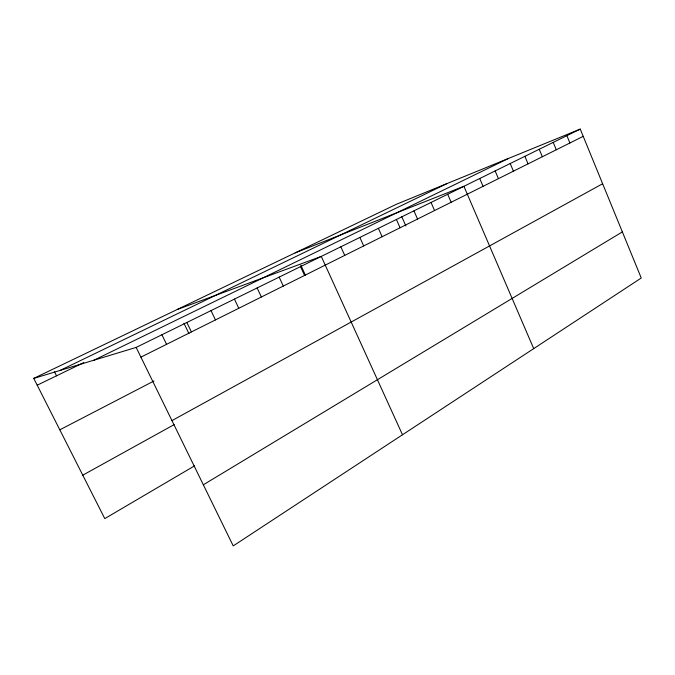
<?xml version="1.0" encoding="UTF-8"?>
<svg xmlns="http://www.w3.org/2000/svg" width="675" height="675" viewBox="0 0 675 675"><rect width="100%" height="100%" fill="white"/><g stroke="black" fill="none" stroke-linecap="round" stroke-linejoin="round"><path stroke-width="1.01" d="M203.344 484.785L622.358 231.905M194.535 465.86L104.785 518.611L33.75 378.388L396.318 204.306L580.247 129.102L641.25 278.016L233.229 545.898L136.164 347.414L33.75 378.388M82.78 475.175L174.175 424.6M171.965 420.618L602.632 183.743M59.805 429.823L153.968 380.995M140.915 357.134L583.208 136.342M136.164 347.414L580.247 129.102M93.985 360.172L508.326 158.507M37.201 385.197L83.725 362.627M60.1 370.415L446.749 183.684M295.152 252.88L463.911 186.292L533.706 348.621M177.331 309.454L321.275 256.407L402.494 434.767M54.405 371.604L56.531 375.823M161.924 334.749L166.565 344.326M186.865 322.481L191.396 331.931M183.963 323.274L188.941 333.627M211.03 310.61L215.452 319.925M234.444 299.101L238.764 308.281M257.141 287.938L261.377 297M279.163 277.113L283.298 286.057M300.797 265.174L305.438 275.282M300.535 266.608L304.577 275.434M340.85 246.788L344.731 255.386M359.876 237.44L363.682 245.928M378.388 228.336L382.126 236.722M401.676 216.447L405.869 225.956M396.411 219.476L400.073 227.762M413.952 210.853L417.547 219.038M431.038 202.449L434.565 210.541M447.685 194.273L451.145 202.264M479.731 178.521L483.064 186.334M495.155 170.935L498.428 178.656M510.199 163.536L513.422 171.172M524.888 156.322L528.053 163.873M539.224 149.268L542.337 156.743M553.222 142.391L556.284 149.782M566.89 135.667L569.903 142.982"/></g></svg>
